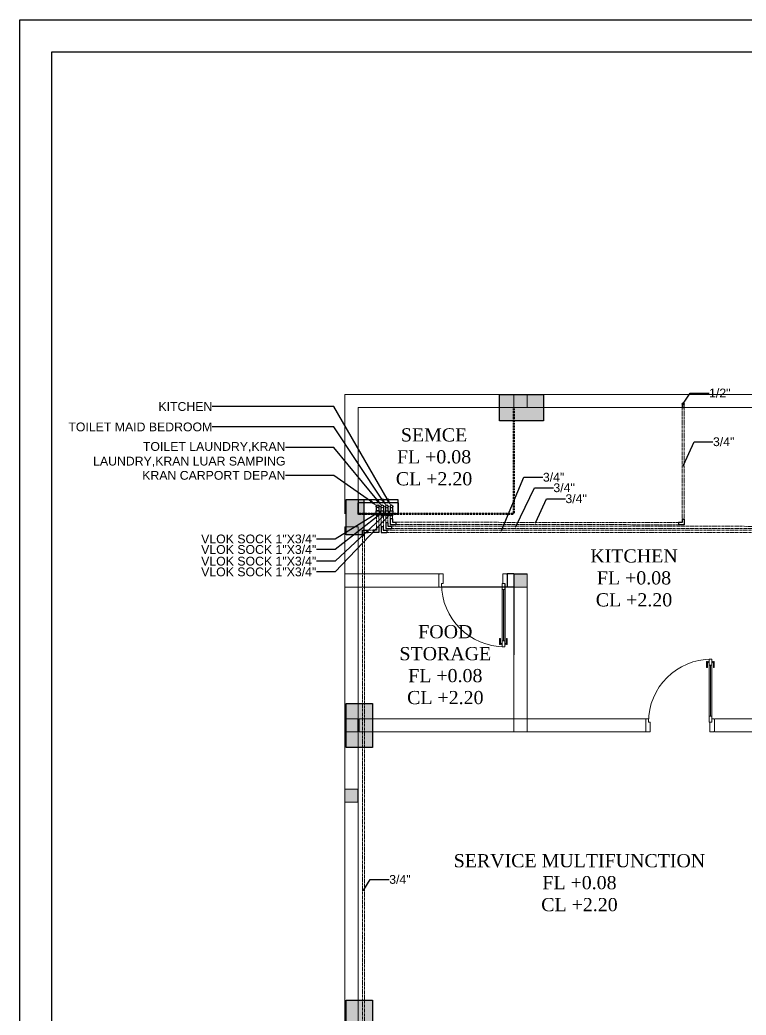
# Model space of a CAD drawing. Header units: millimetres. Extents: x 7371 to 278338, y -43753 to 35464.
# Drawn here: x 7371 to 15634, y 24137 to 35464 of the extents above; entities that cross this region are included whole.
import ezdxf
from ezdxf import colors
from ezdxf.entities.mleader import LeaderData, LeaderLine
from ezdxf.math import Vec2, Vec3

# ---------------------------------------------------------------- set-up
doc = ezdxf.new("R2010")
doc.units = ezdxf.units.MM
doc.header["$MEASUREMENT"] = 0
for name, pattern in [('CENTER', [50.8, 31.75, -6.35, 6.35, -6.35]), ('DASHED2', [0.375, 0.25, -0.125]), ('SLD-Solid', [0])]:
    doc.linetypes.add(name, pattern=pattern)
for name, color, linetype, lineweight in [('8', 8, 'Continuous', 5), ('DINDING', 1, 'Continuous', 20), ('DOOR OPENING', 4, 'SLD-Solid', 5), ('HATCH', 8, 'Continuous', 13), ('KOL', 5, 'Continuous', 18), ('LEGEND', 1, 'DASHED2', 50), ('PIPA AIR BERSIH', 5, 'CENTER', 5)]:
    doc.layers.add(name, color=color, linetype=linetype, lineweight=lineweight)
doc.layers.add('TEXT', color=4, linetype='Continuous')
doc.layers.add('WALL', color=90, linetype='Continuous')
doc.styles.get("Standard").update_dxf_attribs({"font": 'arial.ttf'})
doc.styles.add('style1', font='times.ttf', dxfattribs={"height": 0.15})
pattern_1 = [(0, (0, 0), (0, 6.985), [5.08, -1.905]), (90, (0, 0), (-6.985, 4e-16), [5.08, -1.905])]

# ---------------------------------------------------------------- blocks, each defined once
blk = doc.blocks.new('k4')
at = {"true_color": 0x636466}
h = blk.add_hatch(dxfattribs=at)
h.set_pattern_fill('ANGLE', color=251)
h.set_pattern_definition(pattern_1)
h.paths.add_polyline_path([(210.558, -20.392), (210.358, -20.392), (210.358, -20.792), (210.558, -20.792)])
h = blk.add_hatch(color=251, dxfattribs=at)
h.dxf.hatch_style = 1
h.paths.add_polyline_path([(210.558, -20.594), (210.358, -20.594), (210.358, -20.792), (210.558, -20.792)])
h.paths.add_polyline_path([(210.558, -20.392), (210.358, -20.392), (210.358, -20.594), (210.558, -20.594)])
for p, q in [((210.358, -20.392), (210.558, -20.392)), ((210.558, -20.392), (210.558, -20.792)), ((210.558, -20.792), (210.358, -20.792))]:
    blk.add_line(p, q)
blk.add_lwpolyline([(210.358, -20.392), (210.558, -20.392), (210.558, -20.792), (210.358, -20.792)], close=True)
blk = doc.blocks.new('kolom1')
at = {"true_color": 0x636466}
h = blk.add_hatch(dxfattribs=at)
h.set_pattern_fill('ANGLE', color=251)
h.set_pattern_definition(pattern_1)
h.paths.add_polyline_path([(201.312, -20.514), (201.612, -20.514), (201.612, -20.014), (201.312, -20.014)])
h = blk.add_hatch(color=251, dxfattribs=at)
h.dxf.hatch_style = 1
h.paths.add_polyline_path([(201.612, -20.014), (201.312, -20.014), (201.312, -20.514), (201.612, -20.514)])
blk.add_lwpolyline([(201.612, -20.014), (201.612, -20.514), (201.312, -20.514), (201.312, -20.014)], close=True)
blk = doc.blocks.new('KL1')
at = {"rotation": 270}
blk.add_blockref('kolom1', (204.085, 370.184), dxfattribs=at)
for name, p in [('k4', (-28.534, 188.065)), ('kolom1', (-19.488, 185.366)), ('kolom1', (-19.488, 181.986))]:
    blk.add_blockref(name, p)
blk = doc.blocks.new('dsdsbbb')
for points in [[(99082, -3956), (99000, -3956), (99000, -4038)], [(99082, -3988), (99032, -3988), (99032, -4038)], [(99082, -3988), (99082, -3956)], [(99032, -4038), (99000, -4038)]]:
    blk.add_lwpolyline(points)
at = {"layer": 'PIPA AIR BERSIH'}
blk.add_lwpolyline([(99032, -3956), (99032, -3956)], dxfattribs=at)
blk = doc.blocks.new('fdfd')
blk.add_lwpolyline([(99685, -1599), (99685, -1649), (99717, -1649), (99717, -1599)])
blk.add_circle((99701, -1599), 16)
blk = doc.blocks.new('_Dot')
at = {"color": 0, "linetype": 'ByBlock', "lineweight": -2}
blk.add_line((-0.5, 0), (-1, 0), dxfattribs=at)
at = {"color": 0, "linetype": 'ByBlock', "const_width": 0.5}
blk.add_lwpolyline([(-0.25, 0, 1), (0.25, 0, 1)], format="xyb", close=True, dxfattribs=at)
blk = doc.blocks.new('sock1')
for points in [[(99331.5, -6891.7), (99346.5, -6891.7), (99346.5, -6907.2), (99345, -6909.4), (99345, -6917.9), (99333, -6917.9), (99333, -6909.4), (99331.5, -6907.2), (99331.5, -6891.7)], [(99345, -6909.4), (99333, -6909.4)]]:
    blk.add_lwpolyline(points)
blk = doc.blocks.new('MHHFGFDF')
for points in [[(161, -1204), (617, -1203)], [(617, -1204), (617, -1331), (161, -1329)], [(161, -1329), (161, -1204)]]:
    blk.add_lwpolyline(points)
for centre in [(385, -1245), (385, -1245), (437, -1245), (489, -1245), (541, -1245)]:
    blk.add_circle(centre, 16)
for p in [(-99316, 355), (-99264, 354), (-99212, 354), (-99160, 354)]:
    blk.add_blockref('fdfd', p)
at = {"xscale": 2.115480875149517, "yscale": 2.115480875149517, "zscale": 2.115480875149517}
for p in [(-209765, 13284), (-209714, 13284), (-209661, 13284), (-209610, 13283)]:
    blk.add_blockref('sock1', p, dxfattribs=at)
blk = doc.blocks.new('KOLOM PRAKTIS')
at = {"layer": 'HATCH'}
h = blk.add_hatch(color=256, dxfattribs=at)
h.dxf.hatch_style = 1
h.paths.add_polyline_path([(-75, 75), (-75, -75), (75, -75), (75, 75)])
at = {"layer": 'KOL'}
blk.add_lwpolyline([(-75, -75), (75, -75), (75, 75), (-75, 75)], close=True, dxfattribs=at)
blk = doc.blocks.new('KUSEN PINTU')
at = {"layer": 'DOOR OPENING', "linetype": 'Continuous', "transparency": 33554687}
for p, q in [((-30, 110), (-30, 150)), ((-30, 150), (-5, 150)), ((-5, 150), (-5, 145)), ((-5, 145), (0, 145)), ((0, 145), (0, 5)), ((-50, 110), (-30, 110)), ((-50, 0), (-50, 110)), ((-5, 0), (-50, 0)), ((0, 5), (-5, 5)), ((-5, 5), (-5, 0))]:
    blk.add_line(p, q, dxfattribs=at)
at = {"layer": 'DOOR OPENING', "linetype": 'Continuous', "ltscale": 10, "transparency": 33554687}
for p, q in [((0, 145), (0, 150)), ((0, 5), (0, 0))]:
    blk.add_line(p, q, dxfattribs=at)

msp = doc.modelspace()

# ---------------------------------------------------------------- linework, layer by layer
for p, q in [((12991.8, 29158.4), (12916.9, 29158.4)), ((12916.9, 29158.4), (12916.9, 29008.5)), ((12991.8, 29158.4), (13141.7, 29158.4)), ((12991.8, 29158.4), (12991.8, 28239.1)), ((12991.8, 29008.5), (12167.4, 29008.5)), ((12886.9, 29048.5), (12886.9, 28349))]:
    msp.add_line(p, q)
for points in [[(28170.7, 35463.6), (28170.7, 5896.5), (7371.3, 5896.5), (7371.3, 35463.6)], [(27805.8, 35098.7), (27805.8, 6261.4), (7736.2, 6261.4), (7736.2, 35098.7)], [(11673.9, 29968), (11218.1, 29968), (11218.1, 29842.9), (11673.9, 29842.9)], [(11674.3, 30002.8), (11218.4, 30002.8), (11218.4, 29842.8), (11674.3, 29842.8)]]:
    msp.add_lwpolyline(points, close=True)
at = {"layer": '8', "color": 8, "transparency": 33554687}
for p, q in [((12991.8, 31202), (11068.2, 31202)), ((11068.2, 29842.9), (11068.2, 31202)), ((13214.2, 31202), (15889.8, 31202)), ((12991.8, 31052.1), (11218.1, 31052.1)), ((11218.1, 29842.9), (11218.1, 31052.1))]:
    msp.add_line(p, q, dxfattribs=at)
at = {"layer": 'DINDING', "color": 8}
for p, q in [((12991.8, 29158.4), (12991.8, 27509.6)), ((13141.7, 29158.4), (13141.7, 27509.6)), ((12991.8, 27509.6), (12991.8, 28409))]:
    msp.add_line(p, q, dxfattribs=at)
for points in [[(12991.8, 31052.1), (20731.4, 31052.1), (20731.4, 31202), (12991.8, 31202)], [(11218.1, 29693.1), (11218.1, 17091.9), (11068.2, 17091.9), (11068.2, 29693.1)], [(11068.2, 29008.5), (12137.4, 29008.5), (12137.4, 29158.4), (11068.2, 29158.4)], [(13141.7, 27359.7), (13141.7, 29158.4), (12991.8, 29158.4), (12991.8, 27359.7)], [(11230.6, 27359.7), (14493.3, 27359.7), (14493.3, 27509.6), (11230.6, 27509.6)], [(15272.8, 27359.7), (16252.1, 27359.7), (16252.1, 27509.6), (15272.8, 27509.6)]]:
    msp.add_lwpolyline(points, close=True, dxfattribs=at)
at = {"layer": 'DINDING'}
msp.add_lwpolyline([(12916.9, 29008.5), (13141.7, 29008.5), (13141.7, 29158.4), (12916.9, 29158.4)], close=True, dxfattribs=at)
at = {"layer": 'DOOR OPENING', "linetype": 'Continuous', "transparency": 33554687}
for p, q in [((12857.3, 29048.5), (12886.9, 29048.5)), ((12857.3, 29048.5), (12857.3, 28980.8)), ((12886.9, 28980.8), (12886.9, 29048.5)), ((12857.3, 28980.8), (12886.9, 28980.8)), ((12837.6, 28424.4), (12829.1, 28424.4)), ((12829.1, 28424.4), (12829.1, 28356.7)), ((12829.1, 28356.7), (12837.6, 28356.7)), ((12837.6, 28356.7), (12837.6, 28424.4)), ((12853.4, 28372.5), (12853.4, 28353.3)), ((12857.3, 28374.2), (12855.1, 28374.2)), ((12855.1, 28351.6), (12857.3, 28351.6)), ((12857.3, 28329), (12857.3, 28396.8)), ((12857.3, 28396.8), (12886.9, 28396.8)), ((12857.3, 28351.6), (12857.3, 28374.2)), ((12886.9, 28329), (12857.3, 28329)), ((12886.9, 28396.8), (12886.9, 28329)), ((12886.9, 28351.6), (12886.9, 28374.2)), ((12886.9, 28374.2), (12889.1, 28374.2)), ((12889.1, 28351.6), (12886.9, 28351.6)), ((12890.8, 28372.5), (12890.8, 28353.3)), ((12906.6, 28356.7), (12906.6, 28424.4)), ((12906.6, 28424.4), (12915.1, 28424.4)), ((12915.1, 28356.7), (12906.6, 28356.7)), ((12915.1, 28424.4), (12915.1, 28356.7))]:
    msp.add_line(p, q, dxfattribs=at)
at = {"layer": 'DOOR OPENING', "transparency": 33554687}
msp.add_line((12886.9, 29048.5), (12886.9, 29008.5), dxfattribs=at)
at = {"layer": 'DOOR OPENING', "linetype": 'Continuous', "ltscale": 10, "transparency": 33554687}
for p, q in [((12857.3, 28980.8), (12857.3, 28396.8)), ((12872.1, 28396.8), (12872.1, 28980.8)), ((12886.9, 28980.8), (12886.9, 28396.8)), ((12853.4, 28365.9), (12837.6, 28365.9)), ((12853.4, 28359.9), (12837.6, 28359.9)), ((12906.6, 28365.9), (12890.8, 28365.9)), ((12906.6, 28359.9), (12890.8, 28359.9))]:
    msp.add_line(p, q, dxfattribs=at)
at = {"layer": 'DOOR OPENING', "color": 8, "linetype": 'Continuous', "transparency": 33554687}
for p, q in [((15185, 28093.7), (15185, 28161.4)), ((15185, 28161.4), (15193.4, 28161.4)), ((15193.4, 28093.7), (15185, 28093.7)), ((15193.4, 28161.4), (15193.4, 28093.7)), ((15209.2, 28145.6), (15209.2, 28164.8)), ((15210.9, 28166.5), (15213.2, 28166.5)), ((15213.2, 28143.9), (15210.9, 28143.9)), ((15242.7, 28189.1), (15213.2, 28189.1)), ((15213.2, 28189.1), (15213.2, 28121.4)), ((15213.2, 28166.5), (15213.2, 28143.9)), ((15213.2, 28121.4), (15242.7, 28121.4)), ((15242.7, 28121.4), (15242.7, 28189.1)), ((15242.7, 28166.5), (15242.7, 28143.9)), ((15245, 28166.5), (15242.7, 28166.5)), ((15242.7, 28143.9), (15245, 28143.9)), ((15246.7, 28145.6), (15246.7, 28164.8)), ((15262.5, 28161.4), (15262.5, 28093.7)), ((15271, 28161.4), (15262.5, 28161.4)), ((15262.5, 28093.7), (15271, 28093.7)), ((15271, 28093.7), (15271, 28161.4)), ((15213.2, 27469.6), (15213.2, 27537.4)), ((15213.2, 27537.4), (15242.8, 27537.4)), ((15242.8, 27537.4), (15242.8, 27469.6)), ((15213.2, 27469.6), (15242.8, 27469.6))]:
    msp.add_line(p, q, dxfattribs=at)
at = {"layer": 'DOOR OPENING', "color": 8, "linetype": 'Continuous', "ltscale": 10, "transparency": 33554687}
for p, q in [((15209.2, 28158.2), (15193.4, 28158.2)), ((15209.2, 28152.2), (15193.4, 28152.2)), ((15213.2, 27537.4), (15213.2, 28121.4)), ((15228, 28121.4), (15228, 27537.4)), ((15242.7, 27537.4), (15242.7, 28121.4)), ((15262.5, 28158.2), (15246.7, 28158.2)), ((15262.5, 28152.2), (15246.7, 28152.2))]:
    msp.add_line(p, q, dxfattribs=at)
at = {"layer": 'DOOR OPENING', "color": 8, "transparency": 33554687}
msp.add_line((15242.8, 27469.6), (15242.8, 27509.6), dxfattribs=at)
at = {"layer": 'DOOR OPENING', "color": 8, "ltscale": 10, "transparency": 33554687}
for centre, start, end in [((12886.9, 29048.5), 180, 270), ((15242.8, 27469.6), 90, 180)]:
    msp.add_arc(centre, 719.5, start, end, dxfattribs=at)
at = {"layer": 'DOOR OPENING', "linetype": 'Continuous', "transparency": 33554687}
for centre, start, end in [((12855.1, 28372.5), 90, 180), ((12855.1, 28353.3), 180, 270), ((12889.1, 28372.5), 0, 90), ((12889.1, 28353.3), 270, 0)]:
    msp.add_arc(centre, 1.69, start, end, dxfattribs=at)
at = {"layer": 'DOOR OPENING', "color": 8, "linetype": 'Continuous', "transparency": 33554687}
for centre, start, end in [((15210.9, 28164.8), 90, 180), ((15210.9, 28145.6), 180, 270), ((15245, 28164.8), 0, 90), ((15245, 28145.6), 270, 0)]:
    msp.add_arc(centre, 1.69, start, end, dxfattribs=at)
at = {"layer": 'LEGEND', "color": 8}
for p, q in [((12991.8, 31052.1), (12991.8, 29842.9)), ((11215.6, 29842.9), (12991.8, 29842.9)), ((11230.6, 29842.9), (11817.7, 29842.9))]:
    msp.add_line(p, q, dxfattribs=at)
at = {"layer": 'PIPA AIR BERSIH'}
for points in [[(14905.3, 31052.1), (14905.3, 29746.3)], [(14930.7, 31052.1), (14930.7, 29718.2)], [(11250.1, 30002.8), (11250.1, 30002.9)], [(11429.1, 29821.6), (11429.1, 29695.7)], [(11454.4, 29821.6), (11454.4, 29695.7)], [(11481, 29822.1), (11481, 29630.6)], [(11506.4, 29822.1), (11506.4, 29656)], [(11533.5, 29821.6), (11533.5, 29740.6)], [(11558.8, 29821.6), (11558.8, 29740.6)], [(11585, 29821.6), (11585, 29785.9)], [(11610.4, 29821.6), (11610.4, 29785.9)], [(11598.5, 29700.9), (20561.9, 29698.3)], [(11650, 29746.3), (14865.6, 29743.5)], [(11650, 29720.9), (14930.7, 29718.2)], [(11268.1, 29656.2), (11268.1, 16973)], [(11293.5, 29591.1), (11293.5, 16973)], [(11333.1, 29656), (11389.4, 29656)], [(11333.1, 29630.6), (11389.4, 29630.6)], [(11546, 29655.5), (19112.9, 29653.3)], [(11546, 29630.1), (19087.5, 29628)], [(11598.5, 29675.5), (20561.9, 29672.9)]]:
    msp.add_lwpolyline(points, dxfattribs=at)

# ---------------------------------------------------------------- block references
for name, p, xscale, yscale, zscale in [('KL1', (-170613.3, -137552.2), 999.2999589644489, 999.2999589644489, 999.2999589644489), ('fdfd', (-64175.1, 32360.5), 0.7933053281803973, 0.7933053281803973, 0.7933053281803973)]:
    msp.add_blockref(name, p, dxfattribs=dict(xscale=xscale, yscale=yscale, zscale=zscale))
msp.add_blockref('MHHFGFDF', (11057.4, 31172.1))
at = {"yscale": 0.7933028180988089, "zscale": 0.7933028180988089}
for p, xscale, rotation in [((14593.1, -48906.4), -0.7933028180988089, 270), ((8342.4, -48906.4), 0.7933028180988089, 90), ((8394.8, -48861.5), 0.7933028180988089, 90), ((8446.4, -48816.2), 0.7933028180988089, 90), ((18069.3, -48818.9), -0.7933028180988089, 270), ((8129.5, 108193.2), -0.7933028180988089, 90)]:
    msp.add_blockref('dsdsbbb', p, dxfattribs=dict(at, xscale=xscale, rotation=rotation))
at = {"layer": 'DOOR OPENING', "linetype": 'Continuous', "transparency": 33554687, "yscale": 0.9992999589644496, "rotation": 180}
for p, xscale, zscale in [((12137.4, 29158.4), 0.9992999589644496, 0.9992999589644496), ((12916.9, 29158.4), -0.9992999589644496, 0.9992999589644493)]:
    msp.add_blockref('KUSEN PINTU', p, dxfattribs=dict(at, xscale=xscale, zscale=zscale))
at = {"layer": 'DOOR OPENING', "color": 8, "linetype": 'Continuous', "transparency": 33554687, "yscale": 0.9992999589644491}
for p, xscale, zscale in [((14493.3, 27359.7), -0.9992999589644491, 0.999299958964449), ((15272.8, 27359.7), 0.9992999589644491, 0.9992999589644491)]:
    msp.add_blockref('KUSEN PINTU', p, dxfattribs=dict(at, xscale=xscale, zscale=zscale))
at = {"layer": 'WALL', "color": 8, "transparency": 33554687, "xscale": 0.999299958964449, "yscale": 0.999299958964449, "zscale": 0.999299958964449}
for p in [(13066.8, 31127), (11143.1, 27434.6), (11143.1, 26635.2)]:
    msp.add_blockref('KOLOM PRAKTIS', p, dxfattribs=at)
at = {"layer": 'WALL', "transparency": 33554687, "xscale": 0.999299958964449, "yscale": 0.999299958964449, "zscale": 0.999299958964449}
msp.add_blockref('KOLOM PRAKTIS', (13066.8, 29083.5), dxfattribs=at)

# ---------------------------------------------------------------- texts
at = {"layer": 'TEXT', "color": 8, "width": 3199.18, "attachment_point": 5, "style": 'style1'}
for s, insert, char_height in [('\\A1;SEMCE\\PFL +0.08\\PCL +2.20', (12083.4, 30489.3), 149.89), ('\\A1;SERVICE MULTIFUNCTION\\PFL +0.08\\PCL +2.20', (13737.9, 25642.6), 149.895)]:
    msp.add_mtext(s, dxfattribs=dict(at, insert=insert, char_height=char_height))
at = {"layer": 'TEXT', "color": 8, "attachment_point": 5, "style": 'style1'}
for s, insert, char_height in [('\\A1;KITCHEN\\PFL +0.08\\PCL +2.20', (14358.3, 29111.6), 149.895), ('\\A1;FOOD \\PSTORAGE\\PFL +0.08\\PCL +2.20', (12211.6, 28124.2), 149.89)]:
    msp.add_mtext(s, dxfattribs=dict(at, insert=insert, char_height=char_height))

# ---------------------------------------------------------------- leaders
ml = msp.add_multileader_mtext('Standard')
ml.set_content('\\A1;1/2"', color=256)
ml.set_leader_properties()
ml.set_arrow_properties(name='DOT')
ml.build(insert=Vec2(0, 0))
ml.multileader.update_dxf_attribs({"dogleg_length": 0.36, "arrow_head_size": 10})
ctx = ml.context
ctx.base_point, ctx.char_height, ctx.arrow_head_size, ctx.landing_gap_size, ctx.plane_origin = Vec3(15212.5, 31216.4), 100, 10, 0.09, Vec3(14918, 31091.8)
notes = []
notes.append((ctx, [(0, (1, 1, 0), (14997, 31216.4), (1, 0), 215.5, [(0, [(14918, 31091.8)], 0, [])])]))
ctx.mtext.insert, ctx.mtext.width, ctx.mtext.flow_direction = Vec3(15212.6, 31267.3), 39.598, 5
ml = msp.add_multileader_mtext('Standard')
ml.set_content('KITCHEN', color=256)
ml.set_leader_properties()
ml.build(insert=Vec2(0, 0))
ml.multileader.update_dxf_attribs({"dogleg_length": 0.36, "arrow_head_size": 100})
ctx = ml.context
ctx.base_point, ctx.char_height, ctx.arrow_head_size, ctx.landing_gap_size, ctx.plane_origin = Vec3(8968.7, 31062.7), 100, 100, 0.09, Vec3(11598.1, 29926.6)
ctx.text_align_type = 2
notes.append((ctx, [(1, (1, 1, 0), (10944.3, 31062.7), (-1, 0), 1384, [(0, [(11598.1, 29926.6)], 0, [])])]))
ctx.mtext.insert, ctx.mtext.width, ctx.mtext.alignment, ctx.mtext.flow_direction = Vec3(9560.3, 31113.6), 1232.045, 3, 5
ml = msp.add_multileader_mtext('Standard')
ml.set_content('TOILET MAID BEDROOM', color=256)
ml.set_leader_properties()
ml.build(insert=Vec2(0, 0))
ml.multileader.update_dxf_attribs({"dogleg_length": 0.36, "arrow_head_size": 100})
ctx = ml.context
ctx.base_point, ctx.char_height, ctx.arrow_head_size, ctx.landing_gap_size, ctx.plane_origin = Vec3(7936.3, 30830.3), 100, 100, 0.09, Vec3(11546.1, 29927)
ctx.text_align_type = 2
notes.append((ctx, [(1, (1, 1, 0), (10944.3, 30830.3), (-1, 0), 1384, [(0, [(11546.1, 29927)], 0, [])])]))
ctx.mtext.insert, ctx.mtext.alignment, ctx.mtext.flow_direction = Vec3(9560.3, 30881.2), 3, 5
ml = msp.add_multileader_mtext('Standard')
ml.set_content('\\A1;3/4"', color=256)
ml.set_leader_properties()
ml.set_arrow_properties(name='DOT')
ml.build(insert=Vec2(0, 0))
ml.multileader.update_dxf_attribs({"dogleg_length": 0.36, "arrow_head_size": 10})
ctx = ml.context
ctx.base_point, ctx.char_height, ctx.arrow_head_size, ctx.landing_gap_size, ctx.plane_origin = Vec3(15256.9, 30661.9), 100, 10, 0.09, Vec3(14916.7, 30385.1)
notes.append((ctx, [(0, (1, 1, 0), (15041.4, 30661.9), (1, 0), 215.5, [(0, [(14916.7, 30385.1)], 0, [])])]))
ctx.mtext.insert, ctx.mtext.width, ctx.mtext.flow_direction = Vec3(15257, 30712.8), 39.598, 5
ml = msp.add_multileader_mtext('Standard')
ml.set_content('TOILET LAUNDRY,KRAN LAUNDRY,KRAN LUAR SAMPING', color=256)
ml.set_leader_properties()
ml.build(insert=Vec2(0, 0))
ml.multileader.update_dxf_attribs({"dogleg_length": 0.36, "arrow_head_size": 100})
ctx = ml.context
ctx.base_point, ctx.char_height, ctx.arrow_head_size, ctx.landing_gap_size, ctx.plane_origin = Vec3(8222.7, 30598.8), 100, 100, 0.09, Vec3(11494.1, 29927.1)
ctx.text_align_type = 2
notes.append((ctx, [(1, (1, 1, 0), (10944.3, 30598.8), (-1, 0), 551.3, [(0, [(11494.1, 29927.1)], 0, [])])]))
ctx.mtext.insert, ctx.mtext.width, ctx.mtext.alignment, ctx.mtext.flow_direction = Vec3(10392.9, 30658.7), 2307.512, 3, 5
ml = msp.add_multileader_mtext('Standard')
ml.set_content('KRAN CARPORT DEPAN', color=256)
ml.set_leader_properties()
ml.build(insert=Vec2(0, 0))
ml.multileader.update_dxf_attribs({"dogleg_length": 0.36, "arrow_head_size": 100})
ctx = ml.context
ctx.base_point, ctx.char_height, ctx.arrow_head_size, ctx.landing_gap_size, ctx.plane_origin = Vec3(8784.4, 30279), 100, 100, 0.09, Vec3(11442.1, 29927.3)
ctx.text_align_type = 2
notes.append((ctx, [(1, (1, 1, 0), (10944.3, 30279), (-1, 0), 551.3, [(0, [(11442.1, 29927.3)], 0, [])])]))
ctx.mtext.insert, ctx.mtext.alignment, ctx.mtext.flow_direction = Vec3(10392.9, 30329.9), 3, 5
ml = msp.add_multileader_mtext('Standard')
ml.set_content('\\A1;3/4"', color=256)
ml.set_leader_properties()
ml.set_arrow_properties(name='DOT')
ml.build(insert=Vec2(0, 0))
ml.multileader.update_dxf_attribs({"dogleg_length": 0.36, "arrow_head_size": 10})
ctx = ml.context
ctx.base_point, ctx.char_height, ctx.arrow_head_size, ctx.landing_gap_size, ctx.plane_origin = Vec3(13321.8, 30257.8), 100, 10, 0.09, Vec3(12846.9, 29644.1)
notes.append((ctx, [(0, (1, 1, 0), (13106.3, 30257.8), (1, 0), 215.5, [(0, [(12846.9, 29644.1)], 0, [])])]))
ctx.mtext.insert, ctx.mtext.width, ctx.mtext.flow_direction = Vec3(13321.9, 30308.7), 39.598, 5
ml = msp.add_multileader_mtext('Standard')
ml.set_content('\\A1;3/4"', color=256)
ml.set_leader_properties()
ml.set_arrow_properties(name='DOT')
ml.build(insert=Vec2(0, 0))
ml.multileader.update_dxf_attribs({"dogleg_length": 0.36, "arrow_head_size": 10})
ctx = ml.context
ctx.base_point, ctx.char_height, ctx.arrow_head_size, ctx.landing_gap_size, ctx.plane_origin = Vec3(13441.2, 30138.1), 100, 10, 0.09, Vec3(13011.5, 29688.8)
notes.append((ctx, [(0, (1, 1, 0), (13225.6, 30138.1), (1, 0), 215.5, [(0, [(13011.5, 29688.8)], 0, [])])]))
ctx.mtext.insert, ctx.mtext.width, ctx.mtext.flow_direction = Vec3(13441.3, 30189), 39.598, 5
ml = msp.add_multileader_mtext('Standard')
ml.set_content('\\A1;3/4"', color=256)
ml.set_leader_properties()
ml.set_arrow_properties(name='DOT')
ml.build(insert=Vec2(0, 0))
ml.multileader.update_dxf_attribs({"dogleg_length": 0.36, "arrow_head_size": 10})
ctx = ml.context
ctx.base_point, ctx.char_height, ctx.arrow_head_size, ctx.landing_gap_size, ctx.plane_origin = Vec3(13578, 30013.5), 100, 10, 0.09, Vec3(13237.8, 29736.6)
notes.append((ctx, [(0, (1, 1, 0), (13362.5, 30013.5), (1, 0), 215.5, [(0, [(13237.8, 29736.6)], 0, [])])]))
ctx.mtext.insert, ctx.mtext.width, ctx.mtext.flow_direction = Vec3(13578.1, 30064.3), 39.598, 5
ml = msp.add_multileader_mtext('Standard')
ml.set_content('\\A1;VLOK SOCK 1"X3/4"', color=256)
ml.set_leader_properties()
ml.set_arrow_properties(name='DOT')
ml.build(insert=Vec2(0, 0))
ml.multileader.update_dxf_attribs({"dogleg_length": 0.36, "arrow_head_size": 10})
ctx = ml.context
ctx.base_point, ctx.char_height, ctx.arrow_head_size, ctx.landing_gap_size, ctx.plane_origin = Vec3(9440.6, 29302.6), 100, 10, 0.09, Vec3(11542.7, 29850.7)
ctx.text_align_type = 2
notes.append((ctx, [(1, (1, 1, 0), (10959.6, 29302.6), (-1, 0), 215.5, [(0, [(11542.7, 29850.7)], 0, [])])]))
ctx.mtext.insert, ctx.mtext.width, ctx.mtext.alignment, ctx.mtext.flow_direction = Vec3(10744, 29353.5), 1714.54, 3, 5
ml = msp.add_multileader_mtext('Standard')
ml.set_content('\\A1;VLOK SOCK 1"X3/4"', color=256)
ml.set_leader_properties()
ml.set_arrow_properties(name='DOT')
ml.build(insert=Vec2(0, 0))
ml.multileader.update_dxf_attribs({"dogleg_length": 0.36, "arrow_head_size": 10})
ctx = ml.context
ctx.base_point, ctx.char_height, ctx.arrow_head_size, ctx.landing_gap_size, ctx.plane_origin = Vec3(9440.6, 29555.1), 100, 10, 0.09, Vec3(11441.7, 29850.6)
ctx.text_align_type = 2
notes.append((ctx, [(1, (1, 1, 0), (10959.6, 29555.1), (-1, 0), 215.5, [(0, [(11441.7, 29850.6)], 0, [])])]))
ctx.mtext.insert, ctx.mtext.width, ctx.mtext.alignment, ctx.mtext.flow_direction = Vec3(10744, 29606), 1714.54, 3, 5
ml = msp.add_multileader_mtext('Standard')
ml.set_content('\\A1;VLOK SOCK 1"X3/4"', color=256)
ml.set_leader_properties()
ml.set_arrow_properties(name='DOT')
ml.build(insert=Vec2(0, 0))
ml.multileader.update_dxf_attribs({"dogleg_length": 0.36, "arrow_head_size": 10})
ctx = ml.context
ctx.base_point, ctx.char_height, ctx.arrow_head_size, ctx.landing_gap_size, ctx.plane_origin = Vec3(9440.6, 29435.2), 100, 10, 0.09, Vec3(11490.3, 29850.5)
ctx.text_align_type = 2
notes.append((ctx, [(1, (1, 1, 0), (10959.6, 29435.2), (-1, 0), 215.5, [(0, [(11490.3, 29850.5)], 0, [])])]))
ctx.mtext.insert, ctx.mtext.width, ctx.mtext.alignment, ctx.mtext.flow_direction = Vec3(10744, 29486.1), 1714.54, 3, 5
ml = msp.add_multileader_mtext('Standard')
ml.set_content('\\A1;VLOK SOCK 1"X3/4"', color=256)
ml.set_leader_properties()
ml.set_arrow_properties(name='DOT')
ml.build(insert=Vec2(0, 0))
ml.multileader.update_dxf_attribs({"dogleg_length": 0.36, "arrow_head_size": 10})
ctx = ml.context
ctx.base_point, ctx.char_height, ctx.arrow_head_size, ctx.landing_gap_size, ctx.plane_origin = Vec3(9440.6, 29180.6), 100, 10, 0.09, Vec3(11594.3, 29849.9)
ctx.text_align_type = 2
notes.append((ctx, [(1, (1, 1, 0), (10959.6, 29180.6), (-1, 0), 215.5, [(0, [(11594.3, 29849.9)], 0, [])])]))
ctx.mtext.insert, ctx.mtext.width, ctx.mtext.alignment, ctx.mtext.flow_direction = Vec3(10744, 29231.5), 1714.54, 3, 5
ml = msp.add_multileader_mtext('Standard')
ml.set_content('\\A1;3/4"', color=256)
ml.set_leader_properties()
ml.set_arrow_properties(name='DOT')
ml.build(insert=Vec2(0, 0))
ml.multileader.update_dxf_attribs({"dogleg_length": 0.36, "arrow_head_size": 10})
ctx = ml.context
ctx.base_point, ctx.char_height, ctx.arrow_head_size, ctx.landing_gap_size, ctx.plane_origin = Vec3(11573.4, 25680.4), 100, 10, 0.09, Vec3(11278.9, 25555.7)
notes.append((ctx, [(0, (1, 1, 0), (11357.9, 25680.4), (1, 0), 215.5, [(0, [(11278.9, 25555.7)], 0, [])])]))
ctx.mtext.insert, ctx.mtext.width, ctx.mtext.flow_direction = Vec3(11573.5, 25731.3), 39.598, 5
for ctx, leaders in notes:
    for number, flags, end, landing, length, lines in leaders:
        leader = LeaderData()
        leader.index, (leader.has_last_leader_line, leader.has_dogleg_vector, leader.attachment_direction) = number, flags
        leader.last_leader_point, leader.dogleg_vector, leader.dogleg_length = Vec3(end), Vec3(landing), length
        for number, points, colour, breaks in lines:
            line = LeaderLine()
            line.index, line.vertices, line.color, line.breaks = number, Vec3.list(points), colors.encode_raw_color(colour), breaks
            leader.lines.append(line)
        ctx.leaders.append(leader)

doc.saveas('drawing.dxf')
